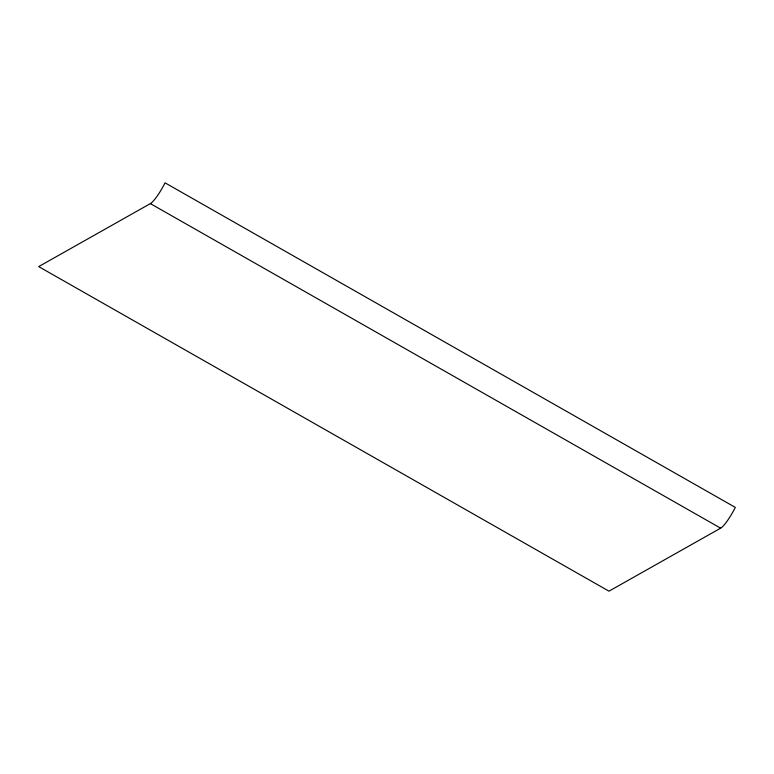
<?xml version="1.0" encoding="UTF-8"?>
<svg xmlns="http://www.w3.org/2000/svg" width="774" height="774" viewBox="0 0 774 774"><rect width="100%" height="100%" fill="white"/><g stroke="black" fill="none" stroke-linecap="round" stroke-linejoin="round"><path stroke-width="1.16" d="M150.359 203.61L38.7 266.604L608.974 591.172L720.633 528.168A20.25 3.735 -60.4 0 0 735.3 507.396L165.026 182.828A20.25 3.735 -60.4 0 1 150.359 203.61L720.633 528.168"/></g></svg>
